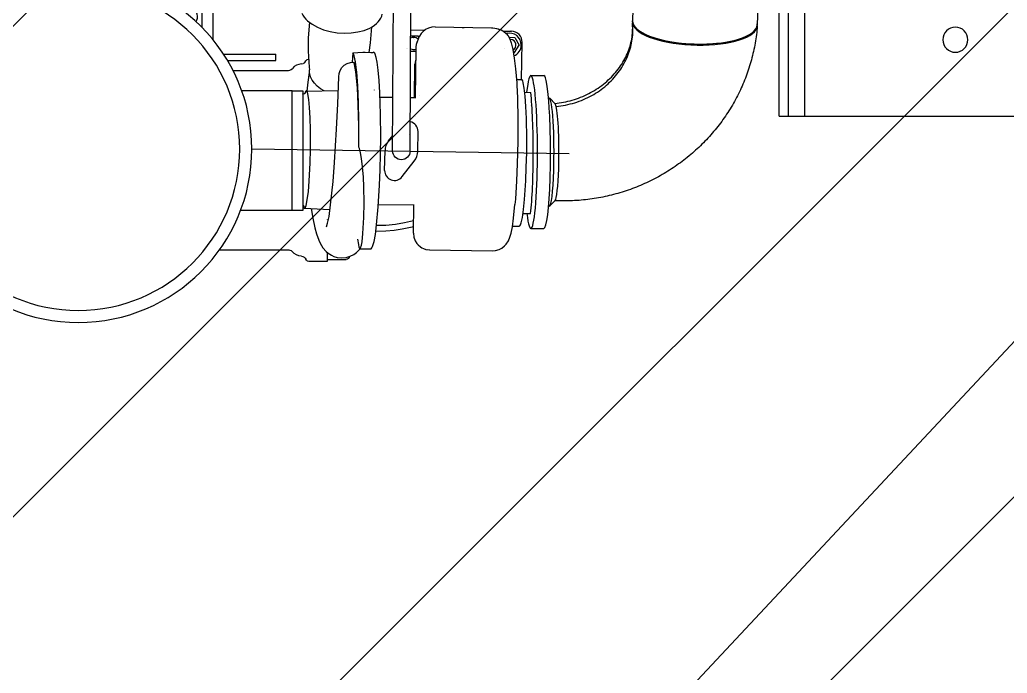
# Model space of a CAD drawing. Header units: millimetres. Extents: x 1084702 to 1166801, y 36632 to 124519.
# Drawn here: x 1103061 to 1103965, y 44588 to 45187 of the extents above; entities that cross this region are included whole.
import ezdxf

# ---------------------------------------------------------------- set-up
doc = ezdxf.new("R2010")
doc.units = ezdxf.units.MM
doc.header["$LTSCALE"] = 250
doc.layers.get('0').update_dxf_attribs({"color": 255})
doc.layers.add('%posline', color=240, linetype='Continuous')
doc.layers.add('%symbol', color=1, linetype='Continuous')
doc.styles.add('ROMANS', font='ROMANS.shx', dxfattribs={"height": 100})
doc.dimstyles.new('dott', dxfattribs={"dimscale": 100, "dimtxt": 150, "dimasz": 0.01, "dimexe": 0.5, "dimexo": 1, "dimgap": 1, "dimtad": 1, "dimdsep": 46, "dimtxsty": 'ROMANS', "dimcen": 1.5, "dimclrd": 1, "dimclre": 1, "dimclrt": 2, "dimazin": 2, "dimtfac": 1, "dimtmove": 2, "dimatfit": 3, "dimldrblk": 'DOT', "dimfxl": 1, "dimtvp": 100, "dimtolj": 1, "dimarcsym": 0})

# ---------------------------------------------------------------- blocks, each defined once
blk = doc.blocks.new('_Dot')
at = {"color": 0, "linetype": 'ByBlock', "lineweight": -2}
blk.add_line((-0.5, 0), (-1, 0), dxfattribs=at)
at = {"color": 0, "linetype": 'ByBlock', "const_width": 0.5}
blk.add_lwpolyline([(-0.25, 0, 1), (0.25, 0, 1)], format="xyb", close=True, dxfattribs=at)
blk = doc.blocks.new('GENERATOR-BORDE')
for p, q in [((-1522.66, 573.16), (-1522.66, 573.15)), ((-1517.24, 577.37), (-1515.76, 577.75)), ((-1515.76, 577.75), (-1498.61, 577.61)), ((-1498.61, 577.61), (-1498.61, 574.46)), ((-1498.61, 576.18), (-1481.61, 576.2)), ((-1498.61, 574.46), (-1498.61, 570.03)), ((-1597.61, 567.36), (-1534.16, 567.36)), ((-1534.16, 567.36), (-1533.13, 567.53)), ((-1533.13, 567.53), (-1531.96, 568.05)), ((-1533.13, 567.53), (-1532.82, 567.58)), ((-1531.96, 568.05), (-1530.85, 569.08)), ((-1468.89, 566.35), (-1458.76, 566.34)), ((-1409.21, 566.85), (-1409.08, 566.88)), ((-1407.63, 567.11), (-1405.1, 567.48)), ((-1405.1, 567.48), (-1347.92, 568.35)), ((-1420.13, 552.19), (-1419.73, 525.75)), ((-1329.38, 545.56), (-1323.2, 545.66)), ((-1312.63, 547.88), (-1300.68, 547.88)), ((-1498.61, 539.91), (-1498.61, 539.72)), ((-1460.38, 542.21), (-1460.38, 542.2)), ((-1319.84, 534.12), (-1312.83, 534.12)), ((-1531.21, 531.49), (-1578.33, 531.49)), ((-1521.41, 526.7), (-1521.2, 526.76)), ((-1521.2, 526.76), (-1521.06, 526.91)), ((-1521.06, 526.91), (-1520.12, 527.88)), ((-1521.06, 526.91), (-1520.85, 527.73)), ((-1520.12, 529.2), (-1496.45, 530.37)), ((-1519.74, 529.2), (-1496.45, 530.36)), ((-1519.74, 529.2), (-1496.45, 530.36)), ((-1452.12, 525.74), (-1419.73, 526.23)), ((-1452.12, 525.73), (-1419.73, 526.23)), ((-1452.12, 525.73), (-1419.73, 526.23)), ((-1295.7, 527.38), (-1296.36, 527.38)), ((-1290.38, 522.21), (-1295.32, 527.19)), ((-1430.39, 500.37), (-1419.33, 486.1)), ((-1446.44, 494.71), (-1446.06, 476.58)), ((-1568.03, 474.84), (-1277.43, 479.26)), ((-1439.13, 477.45), (-1438.43, 328.89)), ((-1423.12, 476.93), (-1422.46, 334.38)), ((-1416.18, 477.2), (-1415.81, 459.12)), ((-1442.91, 467.68), (-1439.06, 462.7)), ((-1424.12, 461.68), (-1424.11, 461.68)), ((-1085.25, 445), (-1085.25, 314)), ((-1085.25, 445), (-282.75, 445)), ((-1077, 314), (-1077, 445)), ((-1062, 314), (-1062, 445)), ((-1312.58, 435.4), (-1312.68, 435.4)), ((-1521.5, 424.92), (-1519.65, 424.37)), ((-1450.62, 427.49), (-1438.89, 427.67)), ((-1422.89, 427.92), (-1418.25, 427.99)), ((-1419.2, 427.97), (-1418.74, 397.38)), ((-1418.26, 428.46), (-1417.55, 381.84)), ((-1414.61, 425.68), (-1414.61, 425.68)), ((-1295.7, 428.38), (-1296.36, 428.38)), ((-1290.38, 433.55), (-1295.32, 428.57)), ((-1531.21, 421.76), (-1577.3, 421.76)), ((-1519.65, 424.37), (-1519.5, 424.22)), ((-1519.5, 424.22), (-1518.54, 423.29)), ((-1519.5, 424.22), (-1519.27, 423.43)), ((-1518.5, 421.98), (-1488.87, 421.39)), ((-1455.61, 421.26), (-1455.61, 420.83)), ((-1318.15, 423.13), (-1312.64, 423.3)), ((-1325.7, 411.44), (-1321.17, 411.5)), ((-1321.05, 411.6), (-1320.53, 377.44)), ((-1312.63, 407.88), (-1300.68, 407.88)), ((-1585.3, 403.02), (-1534.55, 403.02)), ((-1534.65, 403.03), (-1533.25, 402.85)), ((-1533.25, 402.85), (-1531.95, 402.27)), ((-1531.95, 402.27), (-1530.83, 401.25)), ((-1590.27, 393.99), (-1546.11, 393.99)), ((-1546.11, 393.99), (-1546.11, 393.12)), ((-1546.11, 393.12), (-1546.11, 390.21)), ((-1546.11, 390.21), (-1546.11, 388.34)), ((-1522.64, 397.19), (-1520.95, 396.78)), ((-1519.5, 395.78), (-1518.47, 394.33)), ((-1518.47, 394.33), (-1518.33, 394.07)), ((-1518.33, 394.07), (-1517.24, 393)), ((-1517.24, 393), (-1515.86, 392.64)), ((-1593.79, 388.34), (-1546.11, 388.34)), ((-1464.39, 386.41), (-1455.92, 386.77)), ((-1458.97, 386.65), (-1456.89, 386.69)), ((-1425.7, 383.15), (-1425.7, 383.15)), ((-1422.69, 385.39), (-1417.6, 385.46)), ((-1420.17, 383.97), (-1419.91, 383.98)), ((-1417.55, 381.84), (-1417.25, 378.96)), ((-1328.58, 386.82), (-1327.5, 386.83)), ((-1327.5, 386.83), (-1323.37, 379.89)), ((-1327.29, 372.83), (-1323.37, 379.89)), ((-1603.33, 375.21), (-1603.33, 334.78)), ((-1422.63, 371.38), (-1415.95, 371.49)), ((-1420, 372.88), (-1419.75, 372.88)), ((-1417.25, 378.96), (-1416.99, 378.08)), ((-1416.99, 378.08), (-1416.37, 376.21)), ((-1415.95, 371.49), (-1415.2, 372.84)), ((-1332.64, 372.75), (-1327.29, 372.83)), ((-1331.34, 374.77), (-1331.09, 374.77)), ((-1613.61, 363.69), (-1613.61, 294.68)), ((-1422.6, 365.89), (-1409.58, 366.09)), ((-1400.29, 363.2), (-1348.55, 363.98)), ((-1375.61, 363.68), (-1373.61, 363.68)), ((-1337.66, 367.18), (-1330.35, 367.29)), ((-1331.11, 366.68), (-1331.1, 366.68)), ((-1105.3, 362.21), (-1105.27, 361.27)), ((-1219.64, 358.59), (-1219.61, 357.65)), ((-1217.83, 302.89), (-1219.56, 357.65)), ((-1103.58, 306.51), (-1105.32, 361.27))]:
    blk.add_line(p, q)
for points in [[(-1513.74, 529.51), (-1512.26, 538.47), (-1510.47, 547.11), (-1508.94, 552.66), (-1506.79, 558.56), (-1505.5, 561.28), (-1502.92, 565.43), (-1499.95, 568.86), (-1498.02, 570.48), (-1495.02, 572.33), (-1492.94, 573.35), (-1489.79, 574.29), (-1485.55, 574.85)], [(-1485.55, 574.85), (-1481.61, 574.43), (-1477.86, 573.31), (-1474.77, 571.74), (-1472.22, 569.86), (-1469.17, 566.66), (-1468.67, 566.04)], [(-1471.22, 557.49), (-1470.51, 562.64), (-1470.03, 564.86), (-1469.52, 566.09), (-1469.25, 566.33), (-1468.96, 566.31), (-1468.4, 565.58), (-1467.57, 562.95), (-1467.05, 560.19), (-1466.26, 552.36), (-1465.52, 537.71), (-1465.24, 524.48), (-1465.43, 509.82), (-1465.87, 500.7), (-1466.66, 491.33), (-1467.62, 483.86), (-1468.6, 478.47), (-1469.57, 474.6), (-1469.98, 473.33)], [(-1458.75, 566.36), (-1458.1, 565.64), (-1457.46, 564.32), (-1456.17, 559.89), (-1454.94, 553.2), (-1453.78, 544.44), (-1452.26, 527.92), (-1451.08, 508.28), (-1450.51, 494.04), (-1450.15, 479.32), (-1449.99, 464.52), (-1450.15, 443.06), (-1450.78, 423.63), (-1451.44, 412.4), (-1452.27, 402.91), (-1453.25, 395.41)], [(-1420.13, 552.19), (-1419.73, 555.81), (-1418.47, 559.22), (-1416.98, 561.51), (-1415.87, 562.85), (-1413.72, 564.64), (-1412.31, 565.56), (-1409.4, 566.75), (-1408.65, 566.98)], [(-1415.89, 562.89), (-1415.84, 562.94)], [(-1413, 565.2), (-1412.68, 565.39)], [(-1409.52, 566.76), (-1409.21, 566.85)], [(-1408.65, 566.98), (-1405.33, 567.4)], [(-1347.92, 568.35), (-1345.03, 567.97), (-1341.73, 567.06), (-1339.3, 565.8), (-1336.69, 563.76), (-1335.16, 562.12), (-1333.19, 559.02), (-1331.86, 555.8), (-1330.7, 552.12), (-1329.5, 546.28), (-1328.38, 538.31), (-1327.12, 525.83)], [(-1499.69, 546.43), (-1498.63, 542.93), (-1497.36, 536.74), (-1495.92, 526.04), (-1493.7, 504.74), (-1492.29, 487.53), (-1490.48, 456.95), (-1489.37, 433.59), (-1488.23, 409)], [(-1454.53, 550.38), (-1445.19, 550.03), (-1437.78, 549.34), (-1430.47, 548.29), (-1421.36, 546.46), (-1420.04, 546.16)], [(-1419.96, 540.77), (-1428.17, 542.69), (-1436.6, 544.09), (-1445.19, 544.95), (-1453.87, 545.24)], [(-1323.2, 545.68), (-1322.63, 545.36), (-1322.05, 544.39), (-1321.48, 542.8), (-1320.36, 537.77), (-1319.31, 530.47), (-1318.37, 521.18), (-1317.25, 504.3), (-1316.73, 491.71), (-1316.42, 478.62)], [(-1520.85, 527.73), (-1520.36, 528.89), (-1519.84, 529.37), (-1519.31, 529.15), (-1518.78, 528.25), (-1518.25, 526.66), (-1517.22, 521.53), (-1516.28, 514.04), (-1515.48, 504.58), (-1514.61, 487.75), (-1514.31, 475.63)], [(-1325.37, 416.69), (-1324.84, 428.2), (-1324.5, 447.92), (-1324.58, 468.16), (-1325.03, 488.49), (-1325.68, 504.29), (-1326.72, 520.85), (-1327.12, 525.83)], [(-1105.32, 362.52), (-1105.48, 364.46), (-1105.67, 366.4), (-1105.88, 368.34), (-1106.12, 370.28), (-1106.37, 372.22), (-1106.65, 374.16), (-1106.96, 376.09), (-1107.28, 378.02), (-1107.63, 379.95), (-1108, 381.88), (-1108.39, 383.8), (-1108.81, 385.72), (-1109.24, 387.63), (-1109.7, 389.54), (-1110.18, 391.45), (-1110.69, 393.35), (-1111.21, 395.24), (-1111.76, 397.13), (-1112.33, 399.01), (-1112.92, 400.88), (-1113.53, 402.75), (-1114.16, 404.61), (-1114.81, 406.46), (-1115.49, 408.3), (-1116.18, 410.14), (-1116.9, 411.96), (-1117.64, 413.78), (-1118.4, 415.59), (-1119.18, 417.38), (-1119.98, 419.17), (-1120.8, 420.95), (-1121.64, 422.73), (-1122.51, 424.49), (-1123.39, 426.25), (-1124.3, 428), (-1125.23, 429.74), (-1126.18, 431.47), (-1127.15, 433.19), (-1128.14, 434.9), (-1129.15, 436.6), (-1130.17, 438.28), (-1131.22, 439.96), (-1132.29, 441.63), (-1133.38, 443.28), (-1134.48, 444.93), (-1135.61, 446.56), (-1136.75, 448.17), (-1137.91, 449.78), (-1139.09, 451.37), (-1140.28, 452.95), (-1141.5, 454.51), (-1142.73, 456.06), (-1143.98, 457.6), (-1145.25, 459.12), (-1146.53, 460.63), (-1147.83, 462.12), (-1149.14, 463.59), (-1150.48, 465.05), (-1151.83, 466.5), (-1153.2, 467.93), (-1154.59, 469.35), (-1155.99, 470.76), (-1157.41, 472.15), (-1158.85, 473.52), (-1160.3, 474.88), (-1161.78, 476.22), (-1163.26, 477.55), (-1164.77, 478.86), (-1166.28, 480.16), (-1167.82, 481.44), (-1169.36, 482.7), (-1170.93, 483.95), (-1172.5, 485.18), (-1174.09, 486.39), (-1175.69, 487.59), (-1177.31, 488.77), (-1178.94, 489.92), (-1180.58, 491.07), (-1182.24, 492.19), (-1183.9, 493.29), (-1185.58, 494.38), (-1187.27, 495.44), (-1188.97, 496.49), (-1190.69, 497.51), (-1192.41, 498.52), (-1194.14, 499.5), (-1195.89, 500.47), (-1197.65, 501.42), (-1199.42, 502.35), (-1201.2, 503.26), (-1203, 504.15), (-1204.8, 505.03), (-1206.62, 505.88), (-1208.45, 506.71), (-1210.28, 507.53), (-1212.13, 508.32), (-1213.99, 509.09), (-1215.85, 509.85), (-1217.73, 510.58), (-1219.61, 511.29), (-1221.5, 511.98), (-1223.4, 512.65), (-1225.3, 513.3), (-1227.22, 513.93), (-1229.14, 514.54), (-1231.06, 515.12), (-1232.99, 515.69), (-1234.93, 516.23), (-1236.87, 516.75), (-1238.81, 517.25), (-1240.76, 517.72), (-1242.71, 518.18), (-1244.67, 518.61), (-1246.63, 519.02), (-1248.6, 519.4), (-1250.57, 519.77), (-1252.55, 520.11), (-1254.53, 520.43), (-1256.52, 520.73), (-1258.51, 521.01), (-1260.5, 521.26), (-1262.5, 521.5), (-1264.5, 521.71), (-1266.5, 521.89), (-1268.5, 522.06), (-1270.51, 522.2), (-1272.51, 522.32), (-1274.52, 522.42), (-1276.53, 522.5), (-1278.53, 522.55), (-1280.54, 522.58), (-1282.55, 522.59), (-1284.55, 522.57), (-1286.55, 522.54), (-1288.56, 522.47), (-1290.55, 522.39)], [(-1446.44, 494.71), (-1446.35, 496.11), (-1446.04, 497.48), (-1445.53, 498.78), (-1444.83, 499.99), (-1443.94, 501.07), (-1442.9, 502.01), (-1441.72, 502.77), (-1440.45, 503.33), (-1439.1, 503.7), (-1437.71, 503.84), (-1436.31, 503.77), (-1434.94, 503.48), (-1433.64, 502.98), (-1432.43, 502.29), (-1431.34, 501.41), (-1430.39, 500.37)], [(-1419.33, 486.1), (-1418.02, 484.1), (-1417.04, 481.91), (-1416.42, 479.59), (-1416.18, 477.2)], [(-1514.31, 475.63), (-1514.31, 457.63), (-1514.6, 446.66), (-1515.12, 437.19), (-1515.83, 429.68), (-1516.7, 424.54), (-1517.19, 422.95), (-1517.69, 422.03), (-1518.21, 421.81), (-1518.74, 422.28), (-1519.27, 423.43)], [(-1469.98, 473.33), (-1470.04, 454.21), (-1470.52, 434.43), (-1471.32, 418.97), (-1472.07, 410.08), (-1472.78, 404.25), (-1473.61, 399.4), (-1474.09, 397.44)], [(-1469.98, 473.33), (-1469.97, 449.21), (-1470.34, 432.34), (-1471.02, 417.3), (-1471.98, 404.71), (-1472.76, 397.95), (-1473.18, 395.11)], [(-1442.91, 467.68), (-1444.23, 469.68), (-1445.21, 471.87), (-1445.82, 474.19), (-1446.06, 476.58)], [(-1316.42, 478.62), (-1316.33, 465.53), (-1316.62, 446.99), (-1317.09, 436.05), (-1317.74, 426.74), (-1318.57, 419.43), (-1319.54, 414.38), (-1320.06, 412.78), (-1320.61, 411.81), (-1321.17, 411.48)], [(-1426.6, 452.29), (-1426.6, 452.29)], [(-1423.1, 454.5), (-1423.1, 454.5)], [(-1423.02, 454.5), (-1423.02, 454.5)], [(-1415.81, 459.12), (-1415.91, 457.56), (-1416.28, 456.04), (-1416.91, 454.61), (-1417.78, 453.31), (-1418.85, 452.18), (-1420.11, 451.25), (-1421.5, 450.56), (-1423, 450.12)], [(-1418.4, 445.45), (-1418.4, 445.45)], [(-1289.39, 436.06), (-1287.22, 435.83), (-1285.06, 435.54), (-1282.91, 435.19), (-1280.77, 434.8), (-1278.66, 434.35), (-1276.56, 433.84), (-1274.48, 433.29), (-1272.42, 432.68), (-1270.38, 432.02), (-1268.37, 431.32), (-1266.38, 430.56), (-1264.42, 429.76), (-1262.49, 428.91), (-1260.58, 428.01), (-1258.71, 427.06), (-1256.87, 426.08), (-1255.06, 425.05), (-1253.28, 423.97), (-1251.54, 422.86), (-1249.84, 421.7), (-1248.18, 420.51), (-1246.55, 419.28), (-1244.96, 418.01), (-1243.41, 416.7), (-1241.91, 415.36), (-1240.45, 413.99), (-1239.03, 412.58), (-1237.65, 411.15), (-1236.32, 409.68), (-1235.04, 408.19), (-1233.8, 406.66), (-1232.61, 405.12), (-1231.47, 403.55), (-1230.37, 401.95), (-1229.33, 400.34), (-1228.33, 398.7), (-1227.38, 397.05), (-1226.49, 395.38), (-1225.64, 393.69), (-1224.85, 391.98), (-1224.11, 390.27), (-1223.42, 388.54), (-1222.78, 386.8), (-1222.19, 385.05), (-1221.66, 383.3), (-1221.17, 381.54), (-1220.75, 379.77), (-1220.37, 378), (-1220.04, 376.23), (-1219.77, 374.45), (-1219.55, 372.68), (-1219.38, 370.91), (-1219.26, 369.14), (-1219.2, 367.38), (-1219.19, 365.62), (-1219.22, 363.87), (-1219.31, 362.13), (-1219.45, 360.4)], [(-1290.56, 433.37), (-1288.56, 433.14), (-1286.57, 432.87), (-1284.57, 432.56), (-1282.58, 432.19), (-1280.59, 431.78), (-1278.61, 431.33), (-1276.64, 430.83), (-1274.68, 430.28), (-1272.74, 429.69), (-1270.81, 429.05), (-1268.9, 428.37), (-1267.02, 427.65), (-1265.15, 426.88), (-1263.3, 426.07), (-1261.47, 425.21), (-1259.66, 424.31), (-1257.88, 423.37), (-1256.12, 422.39), (-1254.38, 421.36), (-1252.68, 420.3), (-1251, 419.2), (-1249.36, 418.07), (-1247.75, 416.89), (-1246.18, 415.69), (-1244.65, 414.45), (-1243.15, 413.17), (-1241.69, 411.86), (-1240.27, 410.52), (-1238.88, 409.14), (-1237.54, 407.74), (-1236.23, 406.31), (-1234.97, 404.85), (-1233.76, 403.37), (-1232.59, 401.87), (-1231.47, 400.35), (-1230.4, 398.81), (-1229.37, 397.25), (-1228.4, 395.67), (-1227.47, 394.07), (-1226.59, 392.46), (-1225.76, 390.83), (-1224.97, 389.19), (-1224.24, 387.54), (-1223.56, 385.88), (-1222.93, 384.22), (-1222.35, 382.55), (-1221.83, 380.89), (-1221.35, 379.22), (-1220.93, 377.55), (-1220.56, 375.88), (-1220.24, 374.2), (-1219.97, 372.53), (-1219.75, 370.86), (-1219.58, 369.2), (-1219.47, 367.54), (-1219.4, 365.9), (-1219.38, 364.26), (-1219.41, 362.64), (-1219.49, 361.03), (-1219.61, 359.43)], [(-1517.35, 421.95), (-1516.42, 413.76), (-1515.1, 404.98)], [(-1501.73, 421.7), (-1505.14, 419.81), (-1508.17, 417.53), (-1510.74, 414.9), (-1512.78, 412), (-1514.25, 408.9), (-1515.1, 405.68), (-1515.31, 402.42)], [(-1332.27, 373.42), (-1330.7, 377.92), (-1329.15, 384.01), (-1327.74, 391.76), (-1326.5, 401.78), (-1325.51, 414.36), (-1325.37, 416.69)], [(-1488.24, 409), (-1488.01, 406), (-1487.07, 403.14), (-1485.48, 400.56), (-1483.33, 398.4), (-1480.73, 396.78), (-1477.82, 395.8), (-1474.76, 395.49)], [(-1522.64, 397.19), (-1524.95, 397.58), (-1527.14, 398.41), (-1529.12, 399.65), (-1530.83, 401.25)], [(-1515.34, 358.98), (-1516.39, 373.34), (-1516.57, 378.72), (-1516.34, 385.55), (-1515.42, 399.99), (-1515.3, 402.42)], [(-1475.5, 386.84), (-1476.2, 395.6)], [(-1473.18, 395.11), (-1474.29, 389.8), (-1474.88, 388.02), (-1475.5, 386.84)], [(-1474.09, 397.44), (-1474.76, 395.49)], [(-1453.25, 395.41), (-1454.09, 391.15), (-1454.99, 388.25), (-1455.46, 387.32), (-1455.93, 386.75), (-1456.42, 386.53), (-1456.9, 386.67)], [(-1417.83, 393.8), (-1418.49, 395.54), (-1418.74, 397.38)], [(-1328.03, 389.73), (-1326.64, 389.03), (-1325.36, 388.13), (-1324.23, 387.05), (-1323.26, 385.82), (-1322.48, 384.47), (-1321.9, 383.01), (-1321.54, 381.49), (-1321.41, 379.93)], [(-1475.5, 386.84), (-1466.32, 386.42), (-1464.39, 386.41)], [(-1458.51, 363.31), (-1459.66, 377.84), (-1460.79, 386.57)], [(-1426.38, 382.67), (-1426.39, 382.68)], [(-1422.68, 383.18), (-1421.35, 383.76), (-1419.91, 383.98)], [(-1419.91, 383.98), (-1418.71, 383.86), (-1417.56, 383.49)], [(-1336.81, 383.02), (-1336.81, 383.01)], [(-1321.41, 379.93), (-1321.66, 377.45), (-1322.46, 375.1), (-1323.79, 372.99), (-1325.56, 371.24), (-1327.68, 369.95), (-1330.04, 369.18), (-1332.51, 368.97), (-1334.96, 369.34)], [(-1329.06, 384.31), (-1327.69, 383.36), (-1326.7, 382.01), (-1326.22, 380.4), (-1326.29, 378.73), (-1326.91, 377.18), (-1328, 375.91), (-1329.45, 375.08), (-1331.09, 374.77)], [(-1328.58, 386.82), (-1328.1, 386.83)], [(-1328.1, 386.82), (-1328.1, 386.83)], [(-1420, 372.88), (-1421.36, 373.02), (-1422.64, 373.5)], [(-1415.83, 374.58), (-1416.67, 373.87), (-1417.62, 373.33), (-1418.67, 373), (-1419.75, 372.88)], [(-1419.06, 374.77), (-1419.07, 374.77)], [(-1400.29, 363.2), (-1403.34, 363.5), (-1406.4, 364.4), (-1409.01, 365.73), (-1411.13, 367.35), (-1412.85, 369.24), (-1414.53, 371.64), (-1415.52, 373.6), (-1416.94, 377.92)], [(-1342.19, 365.23), (-1339.27, 366.3), (-1337.2, 367.52), (-1335.11, 369.29), (-1333.41, 371.48), (-1332.27, 373.42)], [(-1331.34, 374.77), (-1331.67, 374.78)], [(-1331.09, 374.77), (-1331.66, 374.8)], [(-1320.53, 377.44), (-1320.7, 375.49), (-1321.24, 373.61), (-1322.13, 371.86), (-1323.35, 370.33), (-1324.84, 369.06), (-1326.54, 368.11), (-1328.4, 367.51), (-1330.35, 367.29)], [(-1522.23, 350.59), (-1521.3, 352.45), (-1520.11, 354.27), (-1518.66, 356.04), (-1516.96, 357.74), (-1515.03, 359.36), (-1512.88, 360.89), (-1507.98, 363.62), (-1502.43, 365.86), (-1496.38, 367.54), (-1490.01, 368.61), (-1483.52, 369.03), (-1477.1, 368.8), (-1470.94, 367.91), (-1465.23, 366.41), (-1460.13, 364.32), (-1457.86, 363.08), (-1455.8, 361.73), (-1453.97, 360.26), (-1452.38, 358.69), (-1451.03, 357.03), (-1449.95, 355.3), (-1449.14, 353.51), (-1448.6, 351.68)], [(-1348.55, 363.98), (-1347.28, 364.09)], [(-1347.29, 364.12), (-1343.89, 364.58), (-1339.72, 366.06), (-1338.2, 366.79)], [(-1342.19, 365.23), (-1345.51, 364.8)], [(-1333.99, 369.1), (-1334.98, 369.31)], [(-1619.08, 358.39), (-1618.37, 357.09), (-1617.83, 355.29), (-1617.69, 353.44), (-1617.97, 351.61), (-1618.66, 349.83), (-1619.73, 348.14), (-1621.17, 346.6)]]:
    blk.add_lwpolyline(points)
blk.add_lwpolyline([(-1531.21, 421.76), (-1521.41, 421.76), (-1521.41, 531.49), (-1531.21, 531.49)], close=True)
for centre, radius in [((-1726.88, 475.05), 158.85), ((-1726.88, 475.05), 147.81), ((-924, 375), 11.5)]:
    blk.add_circle(centre, radius)
for centre, radius, start, end in [((-1521.8, 561.18), 12.01, 94.10159, 138.86462), ((-1523.01, 578.14), 5, 274.01582, 334.91461), ((-1515.77, 574.75), 3, 119.60666, 154.9102), ((-1481.61, 573.19), 3, 7.7252, 89.98096), ((-1431.12, 476.89), 8, 0.26836, 179.14507), ((-1523.01, 392.23), 5, 45.36452, 65.66206)]:
    blk.add_arc(centre, radius, start, end)
at = {"extrusion": (0, 0, -1)}
for centre, major_axis, ratio, start_param, end_param in [((-1312.63, 477.88), (0, 70), 0.087156, 5.645412, 10.098673), ((-1300.68, 477.88), (0, 70), 0.087156, 0, 1.222244), ((-1316.46, 477.88), (0, 70), 0.087156, 0.637773, 2.465061), ((-1295.7, 477.88), (0, 49.5), 0.087156, 0, 1.222244), ((-1290.72, 477.88), (0, 44.5), 0.087156, 0.087601, 1.222244), ((-1300.68, 477.88), (0, -70), 0.087156, 4.363836, 6.283185), ((-1295.7, 477.88), (0, -49.5), 0.087156, 4.363836, 6.283185), ((-1290.72, 477.88), (0, -44.5), 0.087156, 4.363836, 5.934633), ((-1290.72, 477.88), (0, -44.5), 0.087156, 5.934633, 6.195585), ((-1162.44, 359.46), (57.12, 1.81), 0.340238, 3.141593, 6.283185), ((-1162.47, 360.4), (57.17, 1.81), 0.340238, 3.234411, 6.283185), ((-1162.44, 359.46), (57.17, 1.81), 0.340238, 3.234411, 6.32388), ((-1162.44, 359.46), (-57.17, -1.81), 0.340238, 6.24249, 6.376004), ((-1162.47, 360.4), (-57.17, -1.81), 0.340238, 0, 0.092819)]:
    blk.add_ellipse(centre, major_axis=major_axis, ratio=ratio, start_param=start_param, end_param=end_param, dxfattribs=at)
blk.add_point((-1307.24, 478.81))
blk = doc.blocks.new('BL_1-deck_B4_2')
at = {"xscale": -1, "rotation": 180}
blk.add_blockref('GENERATOR-BORDE', (87078.4, 13794.84), dxfattribs=at)

msp = doc.modelspace()

# ---------------------------------------------------------------- hatches: boundary and pattern name
at = {"layer": '%symbol', "true_color": 0x939598}
h = msp.add_hatch(dxfattribs=at)
h.set_pattern_fill('ANSI31', color=252, scale=100)
h.paths.add_polyline_path([(1097892.6, 52632.31), (1097892.6, 43032.31), (1109392.6, 43032.31), (1109392.6, 52632.31)])

# ---------------------------------------------------------------- block references
msp.add_blockref('BL_1-deck_B4_2', (1017763.01, 31748.48))

# ---------------------------------------------------------------- leaders
at = {"layer": '%posline', "linetype": 'ByBlock'}
msp.add_leader([(1106280.81, 47363.31), (1101490.53, 42238.05)], dimstyle='dott', override={"dimasz": 2, "dimgap": 1, "dimtad": 0, "dimclrd": 256}, dxfattribs=at)

doc.saveas('drawing.dxf')
